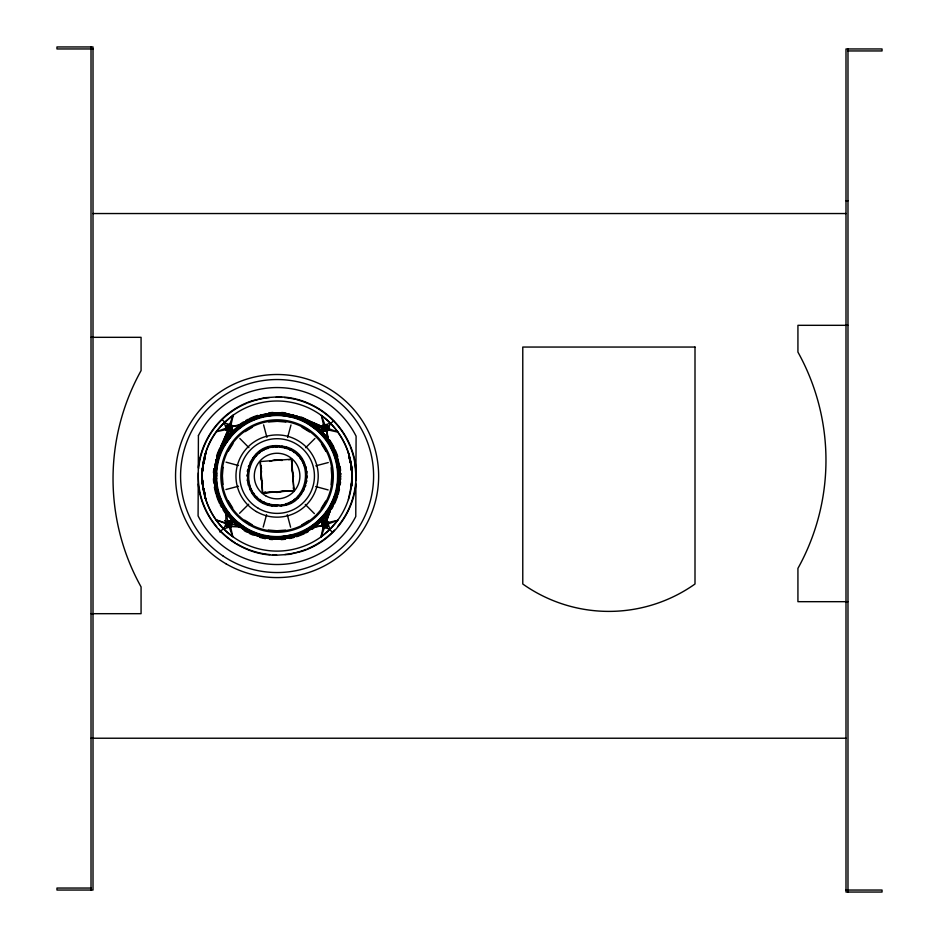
<?xml version="1.0" encoding="UTF-8"?>
<svg xmlns="http://www.w3.org/2000/svg" width="939" height="939" viewBox="0 0 939 939"><rect width="100%" height="100%" fill="white"/><g stroke="black" fill="none" stroke-linecap="round" stroke-linejoin="round"><path stroke-width="1.41" d="M202.038 476.226L202.038 475.275M352.148 476.812L352.148 475.862M267.732 415.449L258.378 417.667C270.585 413.653 284.036 414.087 296.266 417.808L277.334 414.604C299.893 414.909 321.69 428.184 331.831 448.419C326.115 436.905 316.373 427.621 305.14 421.529L320.61 432.856L321.866 431.611L326.842 430.837L328.204 429.487C312.03 422.116 295.527 413.242 277.334 412.972A63.077 63.077 0 0 0 240.22 424.874C224.198 436.729 214.585 455.931 214.022 475.803A63.077 63.077 0 0 0 225.923 512.917L229.21 527.096L223.811 528.915L226.921 521.509L230.548 526.544L232.743 536.592C195.993 511.203 191.321 453.326 224.221 422.761L230.536 424.933C223.165 441.107 214.292 457.61 214.022 475.803C214.432 492.447 220.947 508.316 232.32 520.476L231.499 525.441L228.729 527.131L228.752 520.922L232.32 520.476L233.576 519.232L249.046 530.558C237.813 524.467 228.071 515.182 222.355 503.668L227.355 511.884L233.482 519.314L246.112 529.232M217.179 456.319C220.196 445.321 230.701 436.717 229.128 424.592C222.919 425.437 227.59 433.665 232.661 431.271L233.905 432.527L222.578 447.997C228.67 436.764 237.954 427.022 249.469 421.306L241.253 426.306L233.823 432.433L246.581 422.714L261.418 416.634L277.334 414.733L277.334 412.972C297.205 413.536 316.408 423.149 328.263 439.17A63.077 63.077 0 0 1 330.739 509.208L326.49 521.638L323.662 527.155L329.965 529.326L337.641 520.394L327.594 522.589L322.558 526.216L323.662 527.155M293.179 537.026L276.852 539.115L276.852 537.354L295.808 534.42C283.555 538.059 270.103 538.387 257.92 534.279L267.263 536.556L276.852 537.484L292.768 535.453L293.179 537.026C308.321 532.249 322.347 522.917 330.739 509.208L324.108 527.342M337.641 520.394L328.145 523.927L327.265 526.603L325.058 527.495L325.082 521.298L326.479 515.288L326.044 521.45L327.84 523L329.965 529.326L320.974 536.932L323.239 526.896L326.913 521.896M296.818 416.13L305.95 419.956L314.365 425.156L322.347 428.055L323.251 430.25L325.434 431.165L325.457 424.956L322.687 426.646L321.866 431.611C348.604 457.798 344.613 505.816 313.966 527.213A63.077 63.077 0 0 1 239.821 526.932L230.548 526.544M340.528 479.207L337.629 479.383L337.653 473.174L340.552 473.373M202.038 475.04L202.038 477.165M352.148 475.615L351.186 488.069A75.061 75.061 0 0 1 270.913 550.853A75.061 75.061 0 0 1 202.038 475.756L203 464.019A75.061 75.061 0 0 1 351.268 464.594L352.137 474.5M352.137 477.751L352.148 475.38M202.061 473.925L202.918 487.494L202.038 475.756L203 464.019L202.073 473.561M327.265 430.578L323.638 425.543L321.443 415.496C343.756 431.787 355.752 460.803 351.186 488.069L352.102 473.233M325.094 514.185L312.933 525.781L304.717 530.781C331.197 518.14 344.93 485.04 335.469 457.328L337.688 466.683M267.192 537.061L257.767 534.761C303.45 551.428 352.184 502.952 335.951 457.176C345.458 485.17 331.573 518.351 304.94 531.228L313.227 526.192M202.073 473.737L203 464.019L202.073 473.737L202.108 472.657M291.536 461.812L291.642 459.206L260.185 461.554L262.544 492.998L293.989 490.651L291.642 459.206L288.754 459.723M352.078 479.395L351.186 488.069L352.113 478.526M202.542 468.831L203.704 461.155M338.193 481.085C339.742 463.397 332.805 445.602 320.786 432.679M286.994 415.026L296.419 417.327C250.443 400.601 201.885 448.466 218.235 494.912C214.385 482.552 214.444 469.042 218.376 456.718L216.076 466.143M215.782 475.803L216.58 466.214L218.857 456.87C214.867 469.136 214.996 482.47 218.717 494.759L216.498 485.404L215.782 475.803L217.684 491.719L223.764 506.555L233.482 519.314L223.658 506.614L217.472 491.778M223.083 467.27L222.379 475.827L223.013 484.395M229.104 430.79C232.238 430.978 233.4 426.212 230.536 424.933M228.729 527.131L226.217 525.84L225.677 523.528L216.205 519.924L231.687 524.995M328.204 429.487L327.969 426.247L325.457 424.956M322.558 526.216C320.751 523.95 323.345 520.406 326.044 521.45M331.103 484.817L331.807 476.261L331.174 467.692M352.102 478.843L351.186 488.069L352.09 479.101M320.704 432.773C336.326 449.077 342.512 473.667 335.329 495.217M292.827 535.664L276.852 537.707L260.878 535.617L276.852 537.859L295.973 534.901C279.399 540.207 261.171 537.589 245.959 529.49C269.681 543.035 301.114 539.08 320.633 519.924L320.657 519.948C332.465 507.565 339.108 490.98 338.862 473.855M226.945 512.178L221.909 503.891C228.318 515.1 237.168 525.101 248.823 531.005C223.329 518.316 210.054 487.141 217.461 459.817M215.653 475.803L217.813 459.91L216.228 459.488M292.792 535.57C319.025 528.528 338.404 503.457 338.533 476.284M331.596 507.788L330.176 506.966L336.373 492.177L338.65 476.284L336.62 460.345L338.075 459.957M336.784 492.282C344.073 464.934 330.892 433.771 305.363 421.083C341.667 438.713 350.247 492.153 320.751 520.042M198.282 467.446C200.253 449.347 208.704 432.186 221.639 419.404A78.031 78.031 0 0 1 252.391 400.718L264.728 397.725L278.32 396.845A75.085 75.085 0 0 1 312.382 405.167C336.408 416.846 353.357 441.459 355.963 468.056M355.904 484.641C353.933 502.741 345.482 519.901 332.559 532.683A78.031 78.031 0 0 1 301.795 551.369L289.458 554.374L275.866 555.242A75.085 75.085 0 0 1 241.816 546.921C217.778 535.242 200.829 510.628 198.223 484.043M228.611 430.755L229.609 424.628L233.212 415.155L224.221 422.761L226.041 428.161L240.22 424.874L231.886 426.294L226.346 429.088M228.247 527.084L229.233 520.969L226.921 521.509M324.953 431.118L325.95 425.003M320.974 536.932L324.577 527.46L325.575 521.333M202.085 473.244L203.329 466.354M203.822 463.596L205.794 452.575L203.693 464.066M202.096 472.986L203.329 466.19L202.108 472.798M203.822 463.467L205.794 452.575M348.392 499.513L351.573 484.289M233.212 415.155L230.947 425.191L227.273 430.191M261.512 470.92L260.889 478.55L262.451 483.432M292.675 481.167L293.496 476.108L291.736 468.655M337.676 488.339L335.81 495.369L330.493 507.154M276.852 539.115L260.537 536.908L260.96 535.324L246.171 529.127L240.865 525.5M263.202 527.108L266.582 514.654M287.604 437.433L290.984 424.98M293.226 416.763L293.649 415.179M228.142 430.637L230.078 424.745M227.766 526.967L229.233 520.969M324.483 431.013L326.42 425.121M322.382 427.562L328.509 428.56L330.375 423.172L324.976 424.991L328.263 439.17L326.842 430.837L324.049 425.297M221.005 447.187L227.696 430.449L226.205 438.771C238.189 422.843 257.474 413.383 277.334 412.972M327.242 439.91L332.277 448.196C318.943 421.799 286.372 408.148 258.225 417.186C285.233 408.395 316.619 420.742 330.786 445.321C300.703 390.964 214.691 413.806 215.113 475.803C214.162 533.223 290.491 560.184 325.493 514.502M336.596 492.236L330.375 507.083L320.528 519.819M227.32 526.779L230.161 521.262L231.839 524.032L239.821 526.932L232.32 520.476L225.923 512.917L225.794 523.058A3.099 3.099 0 0 1 228.271 520.957M324.025 430.825L326.866 425.308M333.122 502.142L329.671 508.539L320.622 519.913M260.537 536.908L245.349 530.547L246.171 529.127M308.837 421.541L308.015 422.961L313.321 426.588M228.435 451.013L232.954 443.713M321.232 508.375L325.751 501.074M227.637 439.816L224.01 445.121L222.59 444.3M226.909 526.533L230.571 521.521M323.615 430.567L327.277 425.555M223.646 444.91C237.532 421.341 266.899 409.357 293.32 416.411M233.729 432.351C218.599 447.868 212.39 470.697 217.566 491.743M226.909 429.874L231.311 425.508M226.534 526.216L230.935 521.838M239.527 513.316L248.694 504.231M305.68 447.68L314.929 438.501M323.251 430.25L327.652 425.872A3.099 3.099 0 0 0 322.687 426.646L305.95 419.956M322.875 526.579L327.277 522.213M330.469 423.818L333.591 420.754M219.855 532.037L224.034 527.964M233.658 432.269L246.405 422.409A61.81 61.81 0 0 1 338.909 476.284A61.81 61.81 0 0 1 245.983 529.455C227.297 518.234 215.524 497.576 215.242 475.803M320.363 519.654L307.605 529.373L308.415 530.793M231.628 425.872L226.592 429.499L216.545 431.694L226.041 428.161M322.934 429.874L327.969 426.247M226.217 525.84L231.252 522.213M240.959 425.895L249.246 420.86M245.102 431.658L252.438 427.198M301.748 524.889L309.084 520.441M222.343 507.365L223.764 506.555M330.422 445.532L331.843 444.722M322.676 429.463L328.216 426.67M225.97 525.417L231.51 522.624M328.145 523.927L313.966 527.213L322.3 525.793L327.84 523M246.464 422.527L261.359 416.423M269.704 461.401L274.587 459.84L282.216 460.462M284.482 490.686L277.028 492.447L271.97 491.625M226.158 428.642L232.062 426.74M322.488 429.006L328.404 427.116M225.783 524.971L231.698 523.082M322.124 525.347L328.028 523.446M216.111 492.13L217.684 491.719L216.498 485.404M225.923 489.536L238.4 486.249M315.786 465.838L328.263 462.551M265.279 492.423L262.544 492.998L272.463 492.013M265.256 492.47L262.544 492.998L266.676 492.506M286.454 536.639L292.768 535.453M322.382 428.536L328.509 427.585M225.677 524.502L231.804 523.551M261.394 416.517L277.334 414.486M268.742 421.963L277.31 421.329L285.867 422.034M285.444 530.124L276.876 530.758L268.319 530.054M340.54 476.39L337.641 476.273L340.54 476.143M216.557 473.303L213.658 473.233M337.641 476.766L340.54 476.672M213.658 473.702L216.545 473.62L213.658 473.608M213.646 475.897L216.545 475.815L213.646 475.697M213.634 476.378L216.545 476.296M337.641 477.235L340.54 477.153M213.634 476.848L216.533 476.766M337.653 475.322L340.552 475.24M337.641 477.681L340.54 477.611M216.533 477.223L213.634 477.118M337.641 478.104L340.54 478.033M337.641 478.467L340.528 478.55M213.646 474.453L216.545 474.406M337.653 474.864L340.552 474.817M337.629 478.784L340.528 478.855M213.658 473.092L216.557 473.045M213.646 474.888L216.545 474.852L213.646 474.817M337.653 473.772L340.552 473.843M337.641 475.791L340.552 475.897M213.658 472.88L216.557 472.704M216.533 478.573L213.634 478.514M213.646 478.773L216.533 478.761M337.629 479.336L340.517 479.336L337.629 479.23M93.008 48.957L56.962 48.957L56.962 46.95L93.008 46.95L93.008 890.043L56.962 890.043L56.962 888.048L91.013 888.048M847.987 50.952L882.038 50.952L882.038 48.957L845.992 48.957L845.992 892.05L882.038 892.05L882.038 890.043L845.992 890.043M845.992 200.77L847.987 200.77M93.008 213.54L845.992 213.54M847.987 325.317L797.927 325.317L797.927 352.09A222.578 222.578 0 0 1 797.927 568.377L797.927 601.676L847.987 601.676M91.013 337.324L141.073 337.324L141.073 370.623A222.578 222.578 0 0 0 141.073 586.91L141.073 613.683L91.013 613.683M91.013 738.23L845.992 738.23M337.653 473.209L340.54 473.221M226.006 427.679L232.215 427.703L232.661 431.271M328.544 428.078L322.347 428.055A3.099 3.099 0 0 0 325.434 431.165M213.646 475.803L216.545 475.815M337.641 476.273L340.54 476.284M225.642 524.009L231.839 524.032M320.281 519.56L321.525 520.816L321.971 524.385L328.181 524.408M321.525 520.816L325.082 521.298A3.099 3.099 0 0 0 321.971 524.385M277.334 414.299L293.308 416.47M260.925 535.441L276.852 537.601M226.053 427.198L232.179 428.184M322.018 523.903L328.134 524.889M231.804 524.525L225.677 523.528A3.099 3.099 0 0 0 228.4 527.108A3.099 3.099 0 0 0 231.839 524.197A3.099 3.099 0 0 0 228.752 520.922M226.029 462.152L238.483 465.533M315.704 486.555L328.157 489.935M336.373 492.177L337.958 492.599M328.392 429.029L314.365 425.156L321.866 431.611M226.17 426.717L232.062 428.665M322.124 523.422L328.016 525.371M328.509 428.56L337.981 432.163L327.946 429.898L322.946 426.224M293.261 416.646L308.074 422.855M260.901 535.547L246.053 529.326L233.259 519.537L223.459 506.731M226.358 426.271L231.874 429.111M322.312 522.976L327.828 525.817M225.982 522.6L231.499 525.441M302.123 427.386L309.424 431.905M244.762 520.183L252.063 524.701M226.604 425.86L231.616 429.522M322.57 522.565L327.582 526.227M226.24 522.19L231.24 525.863M308.133 422.761L320.868 432.609M232.32 520.476L245.349 530.547M323.262 425.86L327.629 430.262M226.921 425.484L231.299 429.886M239.821 438.478L248.905 447.645M305.281 504.443L314.365 513.61M322.887 522.201L327.265 526.603A3.099 3.099 0 0 1 322.3 525.793M226.557 521.826L230.924 526.227M222.12 419.545L225.172 422.667M329.319 529.103L332.383 532.237M323.262 521.884L326.889 526.92M227.297 425.167L230.924 430.203M321.49 444.053L325.939 451.389M228.247 500.698L232.708 508.034M245.772 421.294L246.581 422.714M323.673 521.626L326.467 527.166M227.719 424.921L230.513 430.461M227.344 521.251L230.137 526.791M330.739 445.344L336.866 460.274L338.944 476.284M321.443 415.496L324.976 424.991M229.21 527.096L232.743 536.592M324.495 425.109L326.396 431.013M324.131 521.438L326.021 527.354M228.165 424.733L230.055 430.649M227.79 521.075L229.691 526.979M261.007 415.061L261.418 416.634M263.601 424.874L266.887 437.351M287.299 514.736L290.597 527.213M293.379 487.811L293.989 490.651L293.461 487.94M260.983 465.638L261.512 468.35M350.083 461.753L348.569 453.126L350.224 462.786M350.834 466.073L352.102 473.385L350.693 465.274M202.085 478.82L203.352 486.015M203.857 488.89L205.618 498.961L203.963 489.301M203.258 485.463L202.085 478.702L202.918 487.494L202.061 477.951M203.728 488.163L205.618 498.961L203.963 489.419M350.693 465.392L352.113 473.573M203.258 485.334L202.073 478.514L202.918 487.494L202.073 478.256L203.247 485.158M350.693 465.544L352.113 473.831M324.601 521.333L325.551 527.46M228.635 424.628L229.585 430.755M350.599 461.718L351.702 469.406M203.587 490.369L202.507 483.057A33.851 33.851 0 0 1 202.472 482.259M352.148 476.331L351.268 464.594L352.125 474.136M351.268 464.594L352.137 474.312M355.012 464.007L355.94 476.343M291.524 459.335L293.86 490.534L262.662 492.869L260.326 461.671M847.987 48.957L847.987 892.05M91.013 46.95L91.013 890.043M340.528 482A63.711 63.711 0 0 1 340.2 484.841M339.46 489.066A63.711 63.711 0 0 1 338.04 494.607M337.606 495.968A63.711 63.711 0 0 1 334.39 503.914M333.087 506.45A63.711 63.711 0 0 1 331.667 508.926M330.129 511.356A63.711 63.711 0 0 1 321.971 521.274M314.342 527.73A63.711 63.711 0 0 1 311.994 529.35M308.321 531.58A63.711 63.711 0 0 1 305.797 532.918M304.518 533.552A63.711 63.711 0 0 1 296.548 536.709M293.813 537.519A63.711 63.711 0 0 1 289.623 538.505M285.409 539.209A63.711 63.711 0 0 1 281.137 539.632M272.568 539.596A63.711 63.711 0 0 1 269.716 539.326M265.479 538.693A63.711 63.711 0 0 1 259.903 537.39M253.143 535.089A63.711 63.711 0 0 1 249.222 533.34M246.687 532.037A63.711 63.711 0 0 1 244.21 530.605M239.445 527.448A63.711 63.711 0 0 1 231.863 520.922M228.024 516.685A63.711 63.711 0 0 1 223.013 509.736M221.557 507.271A63.711 63.711 0 0 1 220.219 504.748M219.585 503.468A63.711 63.711 0 0 1 216.428 495.499M216.005 494.137A63.711 63.711 0 0 1 214.362 487.177M213.752 482.939A63.711 63.711 0 0 1 213.435 478.655M213.458 472.939A63.711 63.711 0 0 1 213.81 468.667M216.58 456.119A63.711 63.711 0 0 1 219.796 448.173M221.099 445.638A63.711 63.711 0 0 1 223.282 441.94M225.689 438.396A63.711 63.711 0 0 1 232.215 430.813M239.844 424.358A63.711 63.711 0 0 1 243.401 421.963M245.865 420.508A63.711 63.711 0 0 1 248.389 419.17M249.668 418.536A63.711 63.711 0 0 1 257.638 415.378M268.777 412.878A63.711 63.711 0 0 1 273.049 412.456M281.618 412.491A63.711 63.711 0 0 1 285.89 412.937M301.043 416.998A63.711 63.711 0 0 1 304.964 418.747M306.243 419.393A63.711 63.711 0 0 1 313.579 423.818M314.741 424.639A63.711 63.711 0 0 1 322.323 431.165M326.162 435.403A63.711 63.711 0 0 1 327.934 437.644M329.601 439.957A63.711 63.711 0 0 1 333.967 447.34M335.2 449.922A63.711 63.711 0 0 1 337.758 456.589M340.059 466.319A63.711 63.711 0 0 1 340.575 470.58M351.667 482.834A33.288 33.288 0 0 1 351.609 483.855M355.599 483.385A78.841 78.841 0 0 1 353.803 494.243M353.475 495.569A78.841 78.841 0 0 1 338.063 526.028M334.437 530.159A78.841 78.841 0 0 1 307.464 548.799M306.196 549.315A78.841 78.841 0 0 1 295.703 552.66M294.377 552.965A78.841 78.841 0 0 1 284.857 554.503M276.618 554.89A78.841 78.841 0 0 1 272.486 554.749M269.751 554.55A78.841 78.841 0 0 1 236.687 543.751M235.443 542.988A78.841 78.841 0 0 1 218.693 529.009M216.768 526.814A78.841 78.841 0 0 1 198.317 472.904M198.599 468.702A78.841 78.841 0 0 1 246.722 403.289M247.99 402.772A78.841 78.841 0 0 1 258.483 399.427M259.821 399.122A78.841 78.841 0 0 1 269.329 397.584M276.195 397.209A78.841 78.841 0 0 1 281.7 397.338M284.435 397.549A78.841 78.841 0 0 1 295.292 399.333M296.618 399.662A78.841 78.841 0 0 1 328.134 415.954M329.178 416.846A78.841 78.841 0 0 1 349.848 445.673M350.364 446.941A78.841 78.841 0 0 1 353.71 457.434M354.015 458.76A78.841 78.841 0 0 1 355.552 468.279M355.681 469.641A78.841 78.841 0 0 1 355.799 480.651M328.345 521.955A68.805 68.805 0 0 1 322.605 527.659M231.182 527.295A68.805 68.805 0 0 1 224.597 520.535M225.841 430.132A68.805 68.805 0 0 1 231.581 424.428M323.004 424.792A68.805 68.805 0 0 1 328.709 430.532M245.983 529.455A61.81 61.81 0 0 1 246.394 422.397M326.49 521.638A3.099 3.099 0 0 1 327.265 526.603M327.652 425.872A3.099 3.099 0 0 1 326.842 430.837M232.215 427.703A3.099 3.099 0 0 1 227.989 430.578A3.099 3.099 0 0 1 226.815 425.602A3.099 3.099 0 0 1 231.886 426.294M198.411 435.567L198.094 515.91A88.489 88.489 0 0 0 355.775 516.52L356.092 436.177A88.489 88.489 0 0 0 198.411 435.567M276.982 505.053L276.982 506.321C234.386 506.461 239.961 439.029 281.946 446.154C320.985 450.908 310.774 514.877 272.439 504.677C235.055 499.278 244.563 440.708 281.747 447.41C319.131 452.809 309.624 511.379 272.439 504.677L272.24 505.933L268.026 503.597L267.627 504.806L263.824 501.849L263.249 502.964L259.95 499.454L259.199 500.464L256.5 496.485L255.608 497.365L253.553 493.01L252.532 493.75L251.194 489.113L250.067 489.689L249.469 484.9L248.26 485.287L248.424 480.475L247.168 480.662L248.084 475.932L246.816 475.932L248.459 471.39L247.203 471.19L249.539 466.976L248.33 466.577L251.288 462.774L250.173 462.199L253.683 458.901L252.673 458.15L256.652 455.45L255.772 454.558L260.126 452.504L259.387 451.483L264.023 450.145L263.448 449.018L268.237 448.419L267.85 447.21L272.662 447.375L272.474 446.119L277.205 447.034L277.205 445.767L281.747 447.41L281.946 446.154L286.16 448.49L286.559 447.281L290.362 450.239L290.937 449.124L294.236 452.633L294.987 451.624L297.686 455.603L298.579 454.722L300.633 459.077L301.654 458.338L302.992 462.974L304.119 462.399L304.717 467.188L305.926 466.8L305.762 471.613L307.018 471.425L306.102 476.155L307.37 476.155L305.727 480.698L306.983 480.897L304.647 485.111L305.856 485.51L302.898 489.313L304.013 489.888L300.503 493.186L301.513 493.937L297.534 496.637L298.414 497.529L294.06 499.583L294.799 500.604L290.163 501.942L290.738 503.069L285.949 503.668L286.336 504.877L281.524 504.713L281.712 505.968L276.982 505.053M216.545 459.57C207.531 491.919 228.154 527.976 260.619 536.592C292.968 545.606 329.026 524.983 337.641 492.517C346.655 460.169 326.033 424.111 293.567 415.496C261.218 406.481 225.16 427.104 216.545 459.57M216.839 459.652C207.859 491.836 228.4 527.718 260.702 536.298C292.886 545.277 328.779 524.737 337.347 492.435C346.327 460.251 325.786 424.369 293.484 415.789C261.3 406.81 225.419 427.351 216.839 459.652M217.097 459.723C208.153 491.778 228.6 527.507 260.772 536.04C292.827 544.984 328.556 524.537 337.089 492.365C346.033 460.31 325.587 424.581 293.414 416.047C261.359 407.103 225.63 427.55 217.097 459.723M223.693 444.933L222.132 447.774L227.226 439.522L233.565 432.175L223.74 444.969M265.385 492.353L262.544 492.998L265.397 492.412M216.545 475.322L213.646 475.416L216.545 475.322M216.545 473.984L213.646 474.054L216.545 473.984M340.54 474.031L337.653 474.089L340.552 474.101M340.552 474.43L337.653 474.453L340.552 474.488M340.54 473.491L337.653 473.514L340.552 473.526M695.001 347.054L522.777 347.054L522.777 584.011A149.101 149.101 0 0 0 695.001 584.011L695.001 347.054M216.533 478.878L213.646 478.89L216.533 478.878M340.528 479.054L337.629 479.043L340.528 479.09M350.224 462.575L348.569 453.126L350.224 462.669M223.095 556.029A96.506 96.506 0 0 0 373.358 482.81A96.506 96.506 0 0 0 234.82 389.286A96.506 96.506 0 0 0 223.095 556.029M248.788 524.631A56.223 56.223 0 0 0 333.322 476.261A56.223 56.223 0 0 0 249.164 427.245A56.223 56.223 0 0 0 248.788 524.631M249.305 523.751A55.213 55.213 0 0 0 332.312 476.261A55.213 55.213 0 0 0 249.668 428.114A55.213 55.213 0 0 0 249.305 523.751M240.443 524.244A60.554 60.554 0 0 0 337.16 483.679A60.554 60.554 0 0 0 253.671 420.203A60.554 60.554 0 0 0 240.443 524.244M265.62 495.745A22.794 22.794 0 0 0 299.893 476.132A22.794 22.794 0 0 0 265.772 456.26A22.794 22.794 0 0 0 265.62 495.745M258.295 508.304A37.337 37.337 0 0 0 314.436 476.19A37.337 37.337 0 0 0 258.554 443.631A37.337 37.337 0 0 0 258.295 508.304M256.394 511.579A41.128 41.128 0 0 0 318.215 476.202A41.128 41.128 0 0 0 256.664 440.344A41.128 41.128 0 0 0 256.394 511.579M225.982 563.787A101.553 101.553 0 0 0 378.64 476.437A101.553 101.553 0 0 0 226.663 387.901A101.553 101.553 0 0 0 225.982 563.787"/></g></svg>
